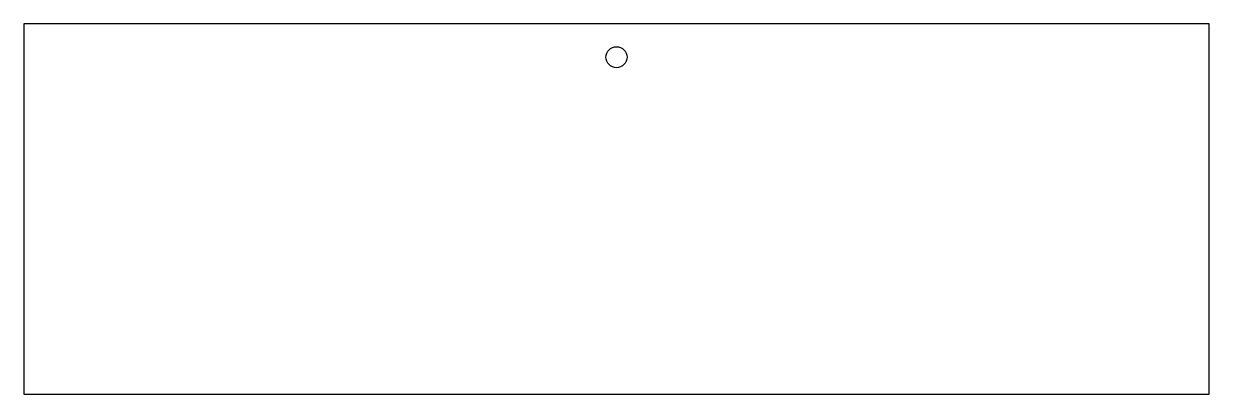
# Model space of a CAD drawing. Header units: millimetres. Extents: x -89 to 89, y -85 to -30.
import ezdxf

# ---------------------------------------------------------------- set-up
doc = ezdxf.new("R2010")
doc.units = ezdxf.units.MM

msp = doc.modelspace()

# ---------------------------------------------------------------- linework, layer by layer
msp.add_lwpolyline([(88.5, -30), (-88.5, -30), (-88.5, -85.35), (88.5, -85.35)], close=True)
msp.add_circle((0, -35), 1.57)

doc.saveas('drawing.dxf')
